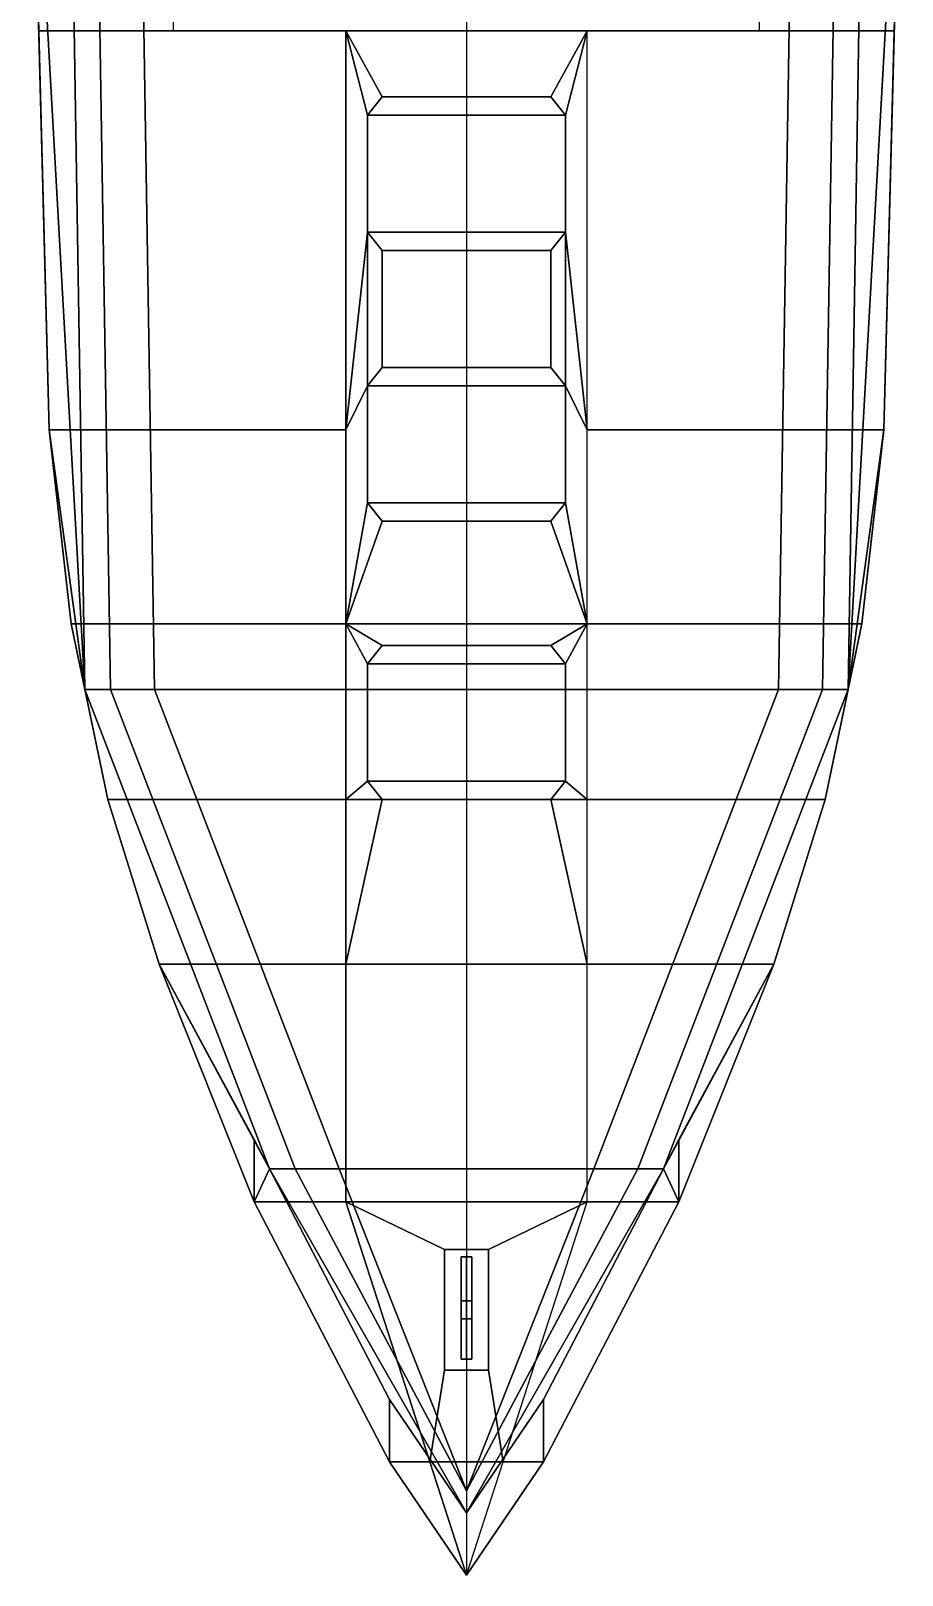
# Model space of a CAD drawing. Header units: millimetres. Extents: x -1.2 to 1.2, y -5.2 to 9.5.
# Drawn here: x -1.19 to 1.19, y -5.18 to -0.96 of the extents above; entities that cross this region are included whole.
import ezdxf

# ---------------------------------------------------------------- set-up
doc = ezdxf.new("R2010")
doc.units = ezdxf.units.MM
doc.layers.add('h2', color=2, linetype='Continuous')
doc.layers.add('superstructure', color=3, linetype='Continuous')

msp = doc.modelspace()

# ---------------------------------------------------------------- linework, layer by layer
for points in [[(-1.1462, 3.68, -0.18), (-1.0425, -2.76, -0.18), (-1.19, -0.14), (-1.19, 3)], [(-1.0762, 3.68, -0.31), (-0.9725, -2.76, -0.31), (-1.0425, -2.76, -0.18), (-1.1462, 3.68, -0.18)], [(-0.9562, 3.68, -0.37), (-0.8525, -2.76, -0.37), (-0.9725, -2.76, -0.31), (-1.0762, 3.68, -0.31)], [(0, 3.68, -0.37), (0, -2.76, -0.37), (-0.8525, -2.76, -0.37), (-0.9562, 3.68, -0.37)], [(-1.19, -0.14), (-1.19, -0.14), (-1.0425, -2.76, -0.18), (-1.14, -2.05)], [(-1.19, -0.14), (-1.14, -2.05), (-1.14, -2.05, 0.38), (-1.1685, -0.96, 0.36)], [(-1.19, -0.14), (-1.19, -0.14), (-1.1685, -0.96, 0.36), (-1.19, -0.14, 0.36)], [(-1.19, -0.14, 0.36), (-1.1685, -0.96, 0.36), (-0.8, -0.96, 0.3864), (-0.8, -0.14, 0.3917)], [(-1.1685, -0.96, 0.36), (-1.14, -2.05, 0.38), (-0.33, -2.05, 0.45), (-0.33, -0.96, 0.42)], [(-0.27, -1.19, 0.4263), (-0.33, -0.96, 0.42), (-0.33, -2.05, 0.45), (-0.27, -1.51, 0.4351)], [(-0.23, -1.14, 0.425), (-0.33, -0.96, 0.42), (-0.33, -0.96, 0.42), (-0.27, -1.19, 0.4263)], [(0.23, -1.14, 0.425), (0.33, -0.96, 0.42), (-0.33, -0.96, 0.42), (-0.23, -1.14, 0.425)], [(0.27, -1.19, 0.4263), (0.33, -0.96, 0.42), (0.33, -0.96, 0.42), (0.23, -1.14, 0.425)], [(0.27, -1.51, 0.4351), (0.33, -2.05, 0.45), (0.33, -0.96, 0.42), (0.27, -1.19, 0.4263)], [(-0.23, -1.14, 0.46), (-0.27, -1.19, 0.46), (0.27, -1.19, 0.46), (0.23, -1.14, 0.46)], [(-0.23, -1.14, 0.46), (-0.23, -1.14, 0.425), (-0.27, -1.19, 0.4263), (-0.27, -1.19, 0.46)], [(0.23, -1.14, 0.46), (0.23, -1.14, 0.425), (-0.23, -1.14, 0.425), (-0.23, -1.14, 0.46)], [(0.27, -1.19, 0.46), (0.27, -1.19, 0.4263), (0.23, -1.14, 0.425), (0.23, -1.14, 0.46)], [(-0.27, -1.19, 0.46), (-0.27, -1.51, 0.46), (0.27, -1.51, 0.46), (0.27, -1.19, 0.46)], [(-0.27, -1.19, 0.46), (-0.27, -1.19, 0.4263), (-0.27, -1.51, 0.4351), (-0.27, -1.51, 0.46)], [(0.27, -1.51, 0.46), (0.27, -1.51, 0.4351), (0.27, -1.19, 0.4263), (0.27, -1.19, 0.46)], [(-0.27, -1.93, 0.4467), (-0.27, -1.51, 0.4351), (-0.33, -2.05, 0.45)], [(-0.27, -1.51, 0.46), (-0.23, -1.56, 0.46), (0.23, -1.56, 0.46), (0.27, -1.51, 0.46)], [(-0.27, -1.51, 0.46), (-0.27, -1.51, 0.4351), (-0.23, -1.56, 0.4365), (-0.23, -1.56, 0.46)], [(-0.23, -1.88, 0.4453), (-0.23, -1.56, 0.4365), (-0.27, -1.51, 0.4351), (-0.27, -1.93, 0.4467)], [(0.23, -1.56, 0.46), (0.23, -1.56, 0.4365), (0.27, -1.51, 0.4351), (0.27, -1.51, 0.46)], [(0.27, -1.93, 0.4467), (0.27, -1.51, 0.4351), (0.23, -1.56, 0.4365), (0.23, -1.88, 0.4453)], [(0.33, -2.05, 0.45), (0.33, -2.05, 0.45), (0.27, -1.51, 0.4351), (0.27, -1.93, 0.4467)], [(-0.23, -1.56, 0.46), (-0.23, -1.56, 0.4365), (0.23, -1.56, 0.4365), (0.23, -1.56, 0.46)], [(0.23, -1.88, 0.4453), (0.23, -1.56, 0.4365), (-0.23, -1.56, 0.4365), (-0.23, -1.88, 0.4453)], [(-0.23, -1.88, 0.48), (-0.27, -1.93, 0.48), (0.27, -1.93, 0.48), (0.23, -1.88, 0.48)], [(-0.23, -1.88, 0.48), (-0.23, -1.88, 0.4453), (-0.27, -1.93, 0.4467), (-0.27, -1.93, 0.48)], [(0.23, -1.88, 0.48), (0.23, -1.88, 0.4453), (-0.23, -1.88, 0.4453), (-0.23, -1.88, 0.48)], [(0.27, -1.93, 0.48), (0.27, -1.93, 0.4467), (0.23, -1.88, 0.4453), (0.23, -1.88, 0.48)], [(-0.27, -1.93, 0.4467), (-0.33, -2.05, 0.45), (-0.33, -2.58, 0.46), (-0.27, -2.25, 0.4538)], [(-0.27, -1.93, 0.48), (-0.27, -2.25, 0.48), (0.27, -2.25, 0.48), (0.27, -1.93, 0.48)], [(-0.27, -1.93, 0.48), (-0.27, -1.93, 0.4467), (-0.27, -2.25, 0.4538), (-0.27, -2.25, 0.48)], [(0.27, -2.25, 0.48), (0.27, -2.25, 0.4538), (0.27, -1.93, 0.4467), (0.27, -1.93, 0.48)], [(0.27, -2.25, 0.4538), (0.33, -2.58, 0.46), (0.33, -2.05, 0.45), (0.27, -1.93, 0.4467)], [(-1.14, -2.05), (-1.14, -2.05), (-1.0425, -2.76, -0.18), (-1.08, -2.58)], [(-1.08, -2.58), (-1.0425, -2.76), (-1.08, -2.58, 0.39), (-1.14, -2.05, 0.38)], [(-1.14, -2.05), (-1.14, -2.05), (-1.08, -2.58), (-1.14, -2.05, 0.38)], [(-1.14, -2.05, 0.38), (-1.08, -2.58, 0.39), (-0.33, -2.58, 0.46), (-0.33, -2.05, 0.45)], [(-0.27, -2.25, 0.4538), (-0.33, -2.58, 0.46), (-0.33, -2.58, 0.46), (-0.23, -2.3, 0.4547)], [(-0.27, -2.25, 0.48), (-0.23, -2.3, 0.48), (0.23, -2.3, 0.48), (0.27, -2.25, 0.48)], [(-0.27, -2.25, 0.48), (-0.27, -2.25, 0.4538), (-0.23, -2.3, 0.4547), (-0.23, -2.3, 0.48)], [(0.23, -2.3, 0.48), (0.23, -2.3, 0.4547), (0.27, -2.25, 0.4538), (0.27, -2.25, 0.48)], [(0.23, -2.3, 0.4547), (0.33, -2.58, 0.46), (0.33, -2.58, 0.46), (0.27, -2.25, 0.4538)], [(-0.23, -2.3, 0.4547), (-0.33, -2.58, 0.46), (0.33, -2.58, 0.46), (0.23, -2.3, 0.4547)], [(-0.23, -2.3, 0.48), (-0.23, -2.3, 0.4547), (0.23, -2.3, 0.4547), (0.23, -2.3, 0.48)], [(-1.08, -2.58), (-1.08, -2.58), (-1.0425, -2.76, -0.18), (-1.0425, -2.76)], [(-1.0425, -2.76), (-0.98, -3.06), (-0.98, -3.06, 0.4), (-1.08, -2.58, 0.39)], [(-1.08, -2.58, 0.39), (-0.98, -3.06, 0.4), (-0.33, -3.06, 0.46), (-0.33, -2.58, 0.46)], [(-0.23, -2.64, 0.46), (-0.33, -2.58, 0.46), (-0.33, -2.58, 0.46), (-0.27, -2.69, 0.46)], [(-0.27, -2.69, 0.46), (-0.33, -2.58, 0.46), (-0.33, -3.06, 0.46), (-0.27, -3.01, 0.46)], [(0.23, -2.64, 0.46), (0.33, -2.58, 0.46), (-0.33, -2.58, 0.46), (-0.23, -2.64, 0.46)], [(0.27, -2.69, 0.46), (0.33, -2.58, 0.46), (0.33, -2.58, 0.46), (0.23, -2.64, 0.46)], [(0.27, -3.01, 0.46), (0.33, -3.06, 0.46), (0.33, -2.58, 0.46), (0.27, -2.69, 0.46)], [(-0.23, -2.64, 0.51), (-0.23, -2.64, 0.46), (-0.27, -2.69, 0.46), (-0.27, -2.69, 0.51)], [(-0.23, -2.64, 0.51), (-0.27, -2.69, 0.51), (0.27, -2.69, 0.51), (0.23, -2.64, 0.51)], [(0.23, -2.64, 0.51), (0.23, -2.64, 0.46), (-0.23, -2.64, 0.46), (-0.23, -2.64, 0.51)], [(0.27, -2.69, 0.51), (0.27, -2.69, 0.46), (0.23, -2.64, 0.46), (0.23, -2.64, 0.51)], [(-0.27, -2.69, 0.51), (-0.27, -2.69, 0.46), (-0.27, -3.01, 0.46), (-0.27, -3.01, 0.51)], [(-0.27, -2.69, 0.51), (-0.27, -3.01, 0.51), (0.27, -3.01, 0.51), (0.27, -2.69, 0.51)], [(0.27, -3.01, 0.51), (0.27, -3.01, 0.46), (0.27, -2.69, 0.46), (0.27, -2.69, 0.51)], [(-0.9725, -2.76, -0.31), (-0.4683, -4.07, -0.26), (-0.5383, -4.07, -0.13), (-1.0425, -2.76, -0.18)], [(-1.0425, -2.76), (-1.0425, -2.76), (-1.0425, -2.76, -0.18), (-0.98, -3.06)], [(-1.0425, -2.76, -0.18), (-0.5383, -4.07, -0.13), (-0.84, -3.51), (-0.98, -3.06)], [(-0.8525, -2.76, -0.37), (-0.3483, -4.07, -0.32), (-0.4683, -4.07, -0.26), (-0.9725, -2.76, -0.31)], [(0, -2.76, -0.37), (0, -4.07, -0.32), (-0.3483, -4.07, -0.32), (-0.8525, -2.76, -0.37)], [(-0.27, -3.01, 0.46), (-0.33, -3.06, 0.46), (-0.33, -3.06, 0.46), (-0.23, -3.06, 0.46)], [(-0.27, -3.01, 0.51), (-0.27, -3.01, 0.46), (-0.23, -3.06, 0.46), (-0.23, -3.06, 0.51)], [(-0.27, -3.01, 0.51), (-0.23, -3.06, 0.51), (0.23, -3.06, 0.51), (0.27, -3.01, 0.51)], [(0.23, -3.06, 0.51), (0.23, -3.06, 0.46), (0.27, -3.01, 0.46), (0.27, -3.01, 0.51)], [(0.23, -3.06, 0.46), (0.33, -3.06, 0.46), (0.33, -3.06, 0.46), (0.27, -3.01, 0.46)], [(-0.98, -3.06), (-0.84, -3.51), (-0.84, -3.51, 0.42), (-0.98, -3.06, 0.4)], [(-0.98, -3.06, 0.4), (-0.84, -3.51, 0.42), (-0.33, -3.51, 0.48), (-0.33, -3.06, 0.46)], [(-0.23, -3.06, 0.46), (-0.33, -3.51, 0.48), (0.33, -3.51, 0.48), (0.23, -3.06, 0.46)], [(-0.33, -3.06, 0.46), (-0.33, -3.51, 0.48), (-0.33, -3.51, 0.48), (-0.23, -3.06, 0.46)], [(-0.23, -3.06, 0.51), (-0.23, -3.06, 0.46), (0.23, -3.06, 0.46), (0.23, -3.06, 0.51)], [(0.23, -3.06, 0.46), (0.33, -3.51, 0.48), (0.33, -3.51, 0.48), (0.33, -3.06, 0.46)], [(-0.84, -3.51), (-0.84, -3.51), (-0.5383, -4.07, -0.13), (-0.58, -3.99)], [(-0.84, -3.51), (-0.58, -3.99), (-0.58, -4.16, 0.45), (-0.84, -3.51, 0.42)], [(-0.84, -3.51, 0.42), (-0.58, -4.16, 0.45), (-0.33, -4.16, 0.51), (-0.33, -3.51, 0.48)], [(-0.33, -3.51, 0.48), (-0.33, -4.16, 0.51), (0.33, -4.16, 0.51), (0.33, -3.51, 0.48)], [(-0.58, -3.99), (-0.58, -3.99), (-0.5383, -4.07, -0.13), (-0.5383, -4.07)], [(-0.58, -3.99), (-0.5383, -4.07), (-0.58, -4.16, 0.45)], [(-0.5383, -4.07), (-0.21, -4.7), (-0.21, -4.87, 0.5), (-0.58, -4.16, 0.45)], [(-0.4683, -4.07, -0.26), (0, -4.95, -0.29), (0, -5.01), (-0.5383, -4.07, -0.13)], [(-0.5383, -4.07), (-0.5383, -4.07), (-0.5383, -4.07, -0.13), (-0.21, -4.7)], [(-0.21, -4.7), (-0.21, -4.7), (-0.5383, -4.07, -0.13), (0, -5.01)], [(-0.3483, -4.07, -0.32), (0, -4.95, -0.29), (0, -4.95, -0.29), (-0.4683, -4.07, -0.26)], [(0, -4.07, -0.32), (0, -4.95, -0.29), (0, -4.95, -0.29), (-0.3483, -4.07, -0.32)], [(-0.58, -4.16, 0.45), (-0.21, -4.87, 0.5), (-0.1, -4.87, 0.54), (-0.33, -4.16, 0.51)], [(-0.33, -4.16, 0.51), (-0.06, -4.29, 0.5155), (0.06, -4.29, 0.5155), (0.33, -4.16, 0.51)], [(-0.33, -4.16, 0.51), (-0.1, -4.87, 0.54), (-0.06, -4.62, 0.5294), (-0.06, -4.29, 0.5155)], [(0.06, -4.29, 0.5155), (0.06, -4.62, 0.5294), (0.1, -4.87, 0.54), (0.33, -4.16, 0.51)], [(-0.06, -4.29, 0.53), (-0.06, -4.62, 0.53), (0.06, -4.62, 0.53), (0.06, -4.29, 0.53)], [(-0.06, -4.29, 0.5155), (-0.06, -4.62, 0.5294), (-0.06, -4.62, 0.53), (-0.06, -4.29, 0.53)], [(-0.06, -4.29, 0.5155), (-0.06, -4.29, 0.53), (0.06, -4.29, 0.53), (0.06, -4.29, 0.5155)], [(0.06, -4.29, 0.53), (0.06, -4.62, 0.53), (0.06, -4.62, 0.5294), (0.06, -4.29, 0.5155)], [(0, -4.31, 0.595), (-0.015, -4.31, 0.58), (-0.015, -4.43, 0.56), (0, -4.43, 0.575)], [(-0.015, -4.31, 0.58), (0, -4.31, 0.565), (0, -4.43, 0.545), (-0.015, -4.43, 0.56)], [(0.015, -4.31, 0.58), (0, -4.31, 0.565), (-0.015, -4.31, 0.58), (0, -4.31, 0.595)], [(0.015, -4.31, 0.58), (0, -4.31, 0.595), (0, -4.43, 0.575), (0.015, -4.43, 0.56)], [(0, -4.31, 0.565), (0.015, -4.31, 0.58), (0.015, -4.43, 0.56), (0, -4.43, 0.545)], [(0, -4.43, 0.575), (-0.015, -4.43, 0.56), (-0.015, -4.48, 0.56), (0, -4.48, 0.575)], [(-0.015, -4.43, 0.56), (-0.015, -4.43, 0.53), (-0.015, -4.48, 0.53), (-0.015, -4.48, 0.56)], [(0, -4.43, 0.545), (-0.015, -4.43, 0.53), (-0.015, -4.43, 0.53), (-0.015, -4.43, 0.56)], [(0.015, -4.43, 0.53), (-0.015, -4.43, 0.53), (-0.015, -4.43, 0.53), (0, -4.43, 0.545)], [(0.015, -4.43, 0.56), (0, -4.43, 0.575), (0, -4.48, 0.575), (0.015, -4.48, 0.56)], [(0, -4.43, 0.545), (0, -4.43, 0.545), (0.015, -4.43, 0.56), (0.015, -4.43, 0.53)], [(0.015, -4.43, 0.53), (0.015, -4.43, 0.56), (0.015, -4.48, 0.56), (0.015, -4.48, 0.53)], [(0, -4.48, 0.575), (-0.015, -4.48, 0.56), (-0.015, -4.59, 0.6), (0, -4.59, 0.615)], [(-0.015, -4.48, 0.56), (0, -4.48, 0.545), (0, -4.59, 0.585), (-0.015, -4.59, 0.6)], [(-0.015, -4.48, 0.53), (0.015, -4.48, 0.53), (0.015, -4.48, 0.53), (0, -4.48, 0.545)], [(0, -4.48, 0.545), (0, -4.48, 0.545), (-0.015, -4.48, 0.56), (-0.015, -4.48, 0.53)], [(0.015, -4.48, 0.56), (0, -4.48, 0.575), (0, -4.59, 0.615), (0.015, -4.59, 0.6)], [(0, -4.48, 0.545), (0.015, -4.48, 0.56), (0.015, -4.59, 0.6), (0, -4.59, 0.585)], [(0, -4.48, 0.545), (0.015, -4.48, 0.53), (0.015, -4.48, 0.53), (0.015, -4.48, 0.56)], [(0, -4.59, 0.615), (-0.015, -4.59, 0.6), (0, -4.59, 0.585), (0.015, -4.59, 0.6)], [(-0.06, -4.62, 0.5294), (-0.1, -4.87, 0.54), (0.1, -4.87, 0.54), (0.06, -4.62, 0.5294)], [(-0.06, -4.62, 0.53), (-0.06, -4.62, 0.5294), (0.06, -4.62, 0.5294), (0.06, -4.62, 0.53)], [(-0.21, -4.7), (0, -5.01), (0, -5.18, 0.54), (-0.21, -4.87, 0.5)], [(-0.21, -4.87, 0.5), (0, -5.18, 0.54), (0, -5.18, 0.54), (-0.1, -4.87, 0.54)], [(-0.1, -4.87, 0.54), (0, -5.18, 0.54), (0, -5.18, 0.54), (0.1, -4.87, 0.54)]]:
    msp.add_3dface(points)
at = {"layer": 'h2'}
for points in [[(0, 3.68, -0.37), (0, -2.76, -0.37), (0.8525, -2.76, -0.37), (0.9562, 3.68, -0.37)], [(0.9562, 3.68, -0.37), (0.8525, -2.76, -0.37), (0.9725, -2.76, -0.31), (1.0762, 3.68, -0.31)], [(1.0762, 3.68, -0.31), (0.9725, -2.76, -0.31), (1.0425, -2.76, -0.18), (1.1462, 3.68, -0.18)], [(1.1462, 3.68, -0.18), (1.0425, -2.76, -0.18), (1.19, -0.14), (1.19, 3)], [(1.19, -0.14, 0.36), (1.1685, -0.96, 0.36), (0.8, -0.96, 0.3864), (0.8, -0.14, 0.3917)], [(1.19, -0.14), (1.19, -0.14), (1.0425, -2.76, -0.18), (1.14, -2.05)], [(1.19, -0.14), (1.14, -2.05), (1.14, -2.05, 0.38), (1.1685, -0.96, 0.36)], [(1.19, -0.14), (1.19, -0.14), (1.1685, -0.96, 0.36), (1.19, -0.14, 0.36)], [(1.1685, -0.96, 0.36), (1.14, -2.05, 0.38), (0.33, -2.05, 0.45), (0.33, -0.96, 0.42)], [(1.14, -2.05, 0.38), (1.08, -2.58, 0.39), (0.33, -2.58, 0.46), (0.33, -2.05, 0.45)], [(1.08, -2.58), (1.0425, -2.76), (1.08, -2.58, 0.39), (1.14, -2.05, 0.38)], [(1.14, -2.05), (1.14, -2.05), (1.0425, -2.76, -0.18), (1.08, -2.58)], [(1.14, -2.05), (1.14, -2.05), (1.08, -2.58), (1.14, -2.05, 0.38)], [(1.08, -2.58, 0.39), (0.98, -3.06, 0.4), (0.33, -3.06, 0.46), (0.33, -2.58, 0.46)], [(1.0425, -2.76), (0.98, -3.06), (0.98, -3.06, 0.4), (1.08, -2.58, 0.39)], [(1.08, -2.58), (1.08, -2.58), (1.0425, -2.76, -0.18), (1.0425, -2.76)], [(0, -2.76, -0.37), (0, -4.07, -0.32), (0.3483, -4.07, -0.32), (0.8525, -2.76, -0.37)], [(0.8525, -2.76, -0.37), (0.3483, -4.07, -0.32), (0.4683, -4.07, -0.26), (0.9725, -2.76, -0.31)], [(0.9725, -2.76, -0.31), (0.4683, -4.07, -0.26), (0.5383, -4.07, -0.13), (1.0425, -2.76, -0.18)], [(1.0425, -2.76, -0.18), (0.5383, -4.07, -0.13), (0.84, -3.51), (0.98, -3.06)], [(1.0425, -2.76), (1.0425, -2.76), (1.0425, -2.76, -0.18), (0.98, -3.06)], [(0.98, -3.06, 0.4), (0.84, -3.51, 0.42), (0.33, -3.51, 0.48), (0.33, -3.06, 0.46)], [(0.98, -3.06), (0.84, -3.51), (0.84, -3.51, 0.42), (0.98, -3.06, 0.4)], [(0.84, -3.51, 0.42), (0.58, -4.16, 0.45), (0.33, -4.16, 0.51), (0.33, -3.51, 0.48)], [(0.84, -3.51), (0.84, -3.51), (0.5383, -4.07, -0.13), (0.58, -3.99)], [(0.84, -3.51), (0.58, -3.99), (0.58, -4.16, 0.45), (0.84, -3.51, 0.42)], [(0.58, -3.99), (0.5383, -4.07), (0.58, -4.16, 0.45)], [(0.58, -3.99), (0.58, -3.99), (0.5383, -4.07, -0.13), (0.5383, -4.07)], [(0.4683, -4.07, -0.26), (0, -4.95, -0.29), (0, -5.01), (0.5383, -4.07, -0.13)], [(0.3483, -4.07, -0.32), (0, -4.95, -0.29), (0, -4.95, -0.29), (0.4683, -4.07, -0.26)], [(0, -4.07, -0.32), (0, -4.95, -0.29), (0, -4.95, -0.29), (0.3483, -4.07, -0.32)], [(0.21, -4.7), (0.21, -4.7), (0.5383, -4.07, -0.13), (0, -5.01)], [(0.5383, -4.07), (0.21, -4.7), (0.21, -4.87, 0.5), (0.58, -4.16, 0.45)], [(0.5383, -4.07), (0.5383, -4.07), (0.5383, -4.07, -0.13), (0.21, -4.7)], [(0.58, -4.16, 0.45), (0.21, -4.87, 0.5), (0.1, -4.87, 0.54), (0.33, -4.16, 0.51)], [(0.21, -4.7), (0, -5.01), (0, -5.18, 0.54), (0.21, -4.87, 0.5)], [(0.21, -4.87, 0.5), (0, -5.18, 0.54), (0, -5.18, 0.54), (0.1, -4.87, 0.54)]]:
    msp.add_3dface(points, dxfattribs=at)
at = {"layer": 'superstructure'}
for points in [[(-0.8, -0.96, 0.88), (-0.33, -0.96, 0.42), (0.33, -0.96, 0.42), (0.8, -0.96, 0.88)], [(-0.8, -0.96, 0.88), (-0.8, -0.96, 0.3864), (-0.33, -0.96, 0.42), (-0.8, -0.96, 0.88)]]:
    msp.add_3dface(points, dxfattribs=at)

doc.saveas('drawing.dxf')
